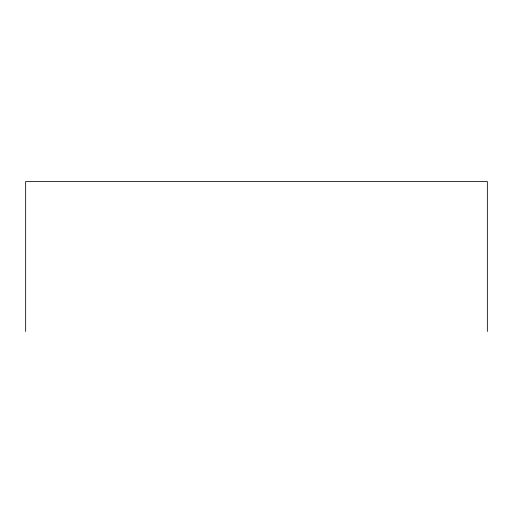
<?xml version="1.0" encoding="UTF-8"?>
<svg xmlns="http://www.w3.org/2000/svg" width="513" height="513" viewBox="0 0 513 513"><rect width="100%" height="100%" fill="white"/><g stroke="black" fill="none" stroke-linecap="round" stroke-linejoin="round"><path stroke-width="0.77" d="M487.35 331.494L487.35 181.506L25.65 181.506L25.65 331.494"/></g></svg>
